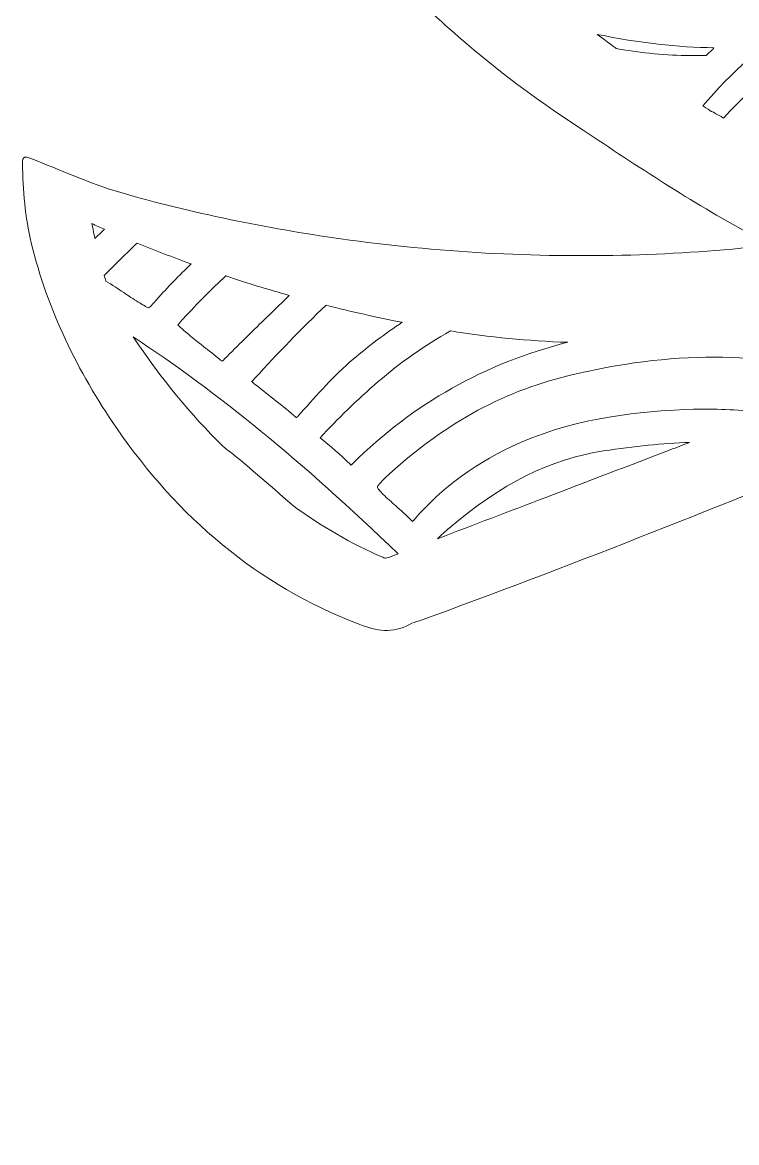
# Model space of a CAD drawing. Extents: x 86 to 1914, y -1775 to -226.
# Drawn here: x 86 to 465, y -1223 to -630 of the extents above; entities that cross this region are included whole.
import ezdxf

# ---------------------------------------------------------------- set-up
doc = ezdxf.new("R2010")
doc.units = 0
doc.header["$MEASUREMENT"] = 0
doc.layers.add('Layer 1', color=7, linetype='Continuous')

# ---------------------------------------------------------------- blocks, each defined once
blk = doc.blocks.new('block 3')
at = {"layer": 'Layer 1', "lineweight": 0}
for points, knots in [([(1909.17, -702.32), (1893.53, -708.4), (1878.2, -715.47), (1862.07, -720.2), (1823.68, -731.4), (1784.54, -739.2), (1744.98, -744.84), (1694.01, -752.11), (1642.77, -754.79), (1591.31, -753.43), (1567.38, -752.78), (1543.5, -751.06), (1519.7, -748.57), (1518.95, -748.5), (1518.23, -748.27), (1516.47, -747.89), (1521.31, -745.56), (1525.28, -743.84), (1529.07, -741.79), (1559.4, -725.46), (1587.96, -706.29), (1616.7, -687.4), (1637.98, -673.37), (1658.69, -658.5), (1678.04, -641.89), (1702.57, -620.8), (1726.08, -598.68), (1745.34, -572.43), (1771.85, -536.26), (1794.13, -497.98), (1805.01, -453.96), (1810.58, -431.4), (1812.48, -408.61), (1807.15, -385.71), (1799.99, -355.07), (1781.2, -333.42), (1754.39, -318.07), (1735.77, -307.39), (1715.33, -301.57), (1694.83, -296.02), (1639.25, -281.02), (1582.52, -273.01), (1525.26, -268.1), (1466.95, -263.11), (1408.48, -261.26), (1350.06, -258.65), (1310.62, -256.91), (1271.23, -254.46), (1231.92, -250.93), (1187.04, -246.9), (1142.64, -240.01), (1098.76, -229.77), (1097.38, -229.46), (1095.97, -229.28), (1094.55, -229.02), (1078.62, -226.14), (1069.68, -233.52), (1069.82, -249.66), (1069.91, -262.09), (1074.97, -273.1), (1080.67, -283.74), (1093.27, -307.24), (1112.11, -324.9), (1133.84, -339.73), (1161.19, -358.37), (1191.36, -371.14), (1222.31, -382.25), (1258.9, -395.4), (1296.14, -406.22), (1334.58, -412.44), (1357.87, -416.21), (1381.45, -418.28), (1404.53, -423.39), (1415.7, -425.87), (1426.68, -428.9), (1436.75, -434.56), (1456.38, -445.58), (1461.8, -464.49), (1451.07, -484.35), (1446.41, -492.94), (1439.97, -500.12), (1433.06, -506.94), (1394.64, -544.94), (1348.21, -569.06), (1297.15, -585.1), (1255.81, -598.08), (1213.48, -605.3), (1170.25, -608.18), (1144.02, -609.94), (1117.76, -611.25), (1091.51, -612.79), (1070.66, -614), (1049.77, -614.35), (1028.92, -615.67), (1019.27, -616.27), (1009.63, -616.49), (1000, -616.47), (990.37, -616.49), (980.73, -616.27), (971.08, -615.67), (950.23, -614.35), (929.34, -614), (908.49, -612.79), (882.24, -611.25), (855.98, -609.94), (829.75, -608.18), (786.52, -605.3), (744.19, -598.08), (702.85, -585.1), (651.79, -569.06), (605.36, -544.94), (566.94, -506.94), (560.03, -500.12), (553.59, -492.94), (548.93, -484.35), (538.2, -464.49), (543.62, -445.58), (563.25, -434.56), (573.32, -428.9), (584.3, -425.87), (595.47, -423.39), (618.55, -418.28), (642.13, -416.21), (665.42, -412.44), (703.86, -406.22), (741.1, -395.4), (777.69, -382.25), (808.64, -371.14), (838.81, -358.37), (866.15, -339.73), (887.89, -324.9), (906.73, -307.24), (919.33, -283.74), (925.03, -273.1), (930.09, -262.09), (930.18, -249.66), (930.32, -233.52), (921.38, -226.14), (905.45, -229.02), (904.03, -229.28), (902.62, -229.46), (901.24, -229.77), (857.36, -240.01), (812.96, -246.9), (768.08, -250.93), (728.77, -254.46), (689.38, -256.91), (649.94, -258.65), (591.52, -261.26), (533.05, -263.11), (474.74, -268.1), (417.48, -273.01), (360.75, -281.02), (305.17, -296.02), (284.67, -301.57), (264.23, -307.39), (245.61, -318.07), (218.8, -333.42), (200.01, -355.07), (192.85, -385.71), (187.52, -408.61), (189.42, -431.4), (194.99, -453.96), (205.87, -497.98), (228.15, -536.26), (254.66, -572.43), (273.92, -598.68), (297.43, -620.8), (321.96, -641.89), (341.31, -658.5), (362.02, -673.37), (383.3, -687.4), (412.04, -706.29), (440.6, -725.46), (470.93, -741.79), (474.72, -743.84), (478.69, -745.56), (483.53, -747.89), (481.77, -748.27), (481.05, -748.5), (480.3, -748.57), (456.5, -751.06), (432.62, -752.78), (408.69, -753.43), (357.23, -754.79), (305.99, -752.11), (255.02, -744.84), (215.46, -739.2), (176.32, -731.4), (137.93, -720.2), (121.79, -715.47), (106.47, -708.4), (90.83, -702.32), (87.69, -701.09), (86.4, -701.07), (86.48, -705.08), (86.69, -719.22), (87.8, -733.29), (91.12, -747.05), (99.71, -782.62), (115.58, -814.95), (136.23, -844.92), (168.79, -892.16), (210.55, -928.09), (264.67, -948.87), (273.9, -952.41), (282.4, -953.96), (291.34, -948.92), (292.97, -948.02), (294.91, -947.66), (296.69, -947), (374.62, -918.81), (451.55, -888.04), (528.24, -856.69), (532.23, -855.06), (533.25, -856.2), (534.44, -859.68), (539.3, -873.81), (542.84, -888.26), (545.3, -902.96), (551.58, -940.29), (550.69, -978.12), (552.97, -1015.72), (553.99, -1032.31), (554.86, -1048.99), (554.24, -1065.56), (553.75, -1078.11), (558.83, -1087.41), (565.88, -1096.91), (582.42, -1119.16), (599.1, -1141.37), (614.38, -1164.49), (643.83, -1209.07), (661.58, -1258.64), (673.71, -1310.35), (687.05, -1367.25), (691.77, -1425.16), (693.42, -1483.42), (694.18, -1510.5), (693.29, -1537.61), (694.51, -1564.72), (696.46, -1608.03), (712.64, -1644.19), (746.14, -1672.33), (776.75, -1698), (809.08, -1721.5), (840.23, -1746.5), (867.46, -1768.37), (898.86, -1775.17), (933.26, -1769.89), (950.95, -1767.19), (968.61, -1764.18), (986.51, -1762.87), (991.03, -1762.55), (995.52, -1762.4), (1000, -1762.4), (1004.48, -1762.4), (1008.97, -1762.55), (1013.49, -1762.87), (1031.39, -1764.18), (1049.05, -1767.19), (1066.74, -1769.89), (1101.14, -1775.17), (1132.54, -1768.37), (1159.77, -1746.5), (1190.92, -1721.5), (1223.25, -1698), (1253.86, -1672.33), (1287.36, -1644.19), (1303.53, -1608.03), (1305.49, -1564.72), (1306.71, -1537.61), (1305.82, -1510.5), (1306.58, -1483.42), (1308.23, -1425.16), (1312.95, -1367.25), (1326.29, -1310.35), (1338.42, -1258.64), (1356.17, -1209.07), (1385.62, -1164.49), (1400.9, -1141.37), (1417.58, -1119.16), (1434.12, -1096.91), (1441.17, -1087.41), (1446.25, -1078.11), (1445.76, -1065.56), (1445.14, -1048.99), (1446.01, -1032.31), (1447.03, -1015.72), (1449.31, -978.12), (1448.42, -940.29), (1454.7, -902.96), (1457.16, -888.26), (1460.7, -873.81), (1465.56, -859.68), (1466.75, -856.2), (1467.77, -855.06), (1471.76, -856.69), (1548.45, -888.04), (1625.38, -918.81), (1703.31, -947), (1705.09, -947.66), (1707.03, -948.02), (1708.66, -948.92), (1717.6, -953.96), (1726.1, -952.41), (1735.33, -948.87), (1789.45, -928.09), (1831.21, -892.16), (1863.77, -844.92), (1884.42, -814.95), (1900.29, -782.62), (1908.88, -747.05), (1912.2, -733.29), (1913.31, -719.22), (1913.52, -705.08), (1913.6, -701.07), (1912.31, -701.09), (1909.17, -702.32)], [0, 0, 0, 0, 1, 1, 1, 2, 2, 2, 3, 3, 3, 4, 4, 4, 5, 5, 5, 6, 6, 6, 7, 7, 7, 8, 8, 8, 9, 9, 9, 10, 10, 10, 11, 11, 11, 12, 12, 12, 13, 13, 13, 14, 14, 14, 15, 15, 15, 16, 16, 16, 17, 17, 17, 18, 18, 18, 19, 19, 19, 20, 20, 20, 21, 21, 21, 22, 22, 22, 23, 23, 23, 24, 24, 24, 25, 25, 25, 26, 26, 26, 27, 27, 27, 28, 28, 28, 29, 29, 29, 30, 30, 30, 31, 31, 31, 32, 32, 32, 33, 33, 33, 34, 34, 34, 35, 35, 35, 36, 36, 36, 37, 37, 37, 38, 38, 38, 39, 39, 39, 40, 40, 40, 41, 41, 41, 42, 42, 42, 43, 43, 43, 44, 44, 44, 45, 45, 45, 46, 46, 46, 47, 47, 47, 48, 48, 48, 49, 49, 49, 50, 50, 50, 51, 51, 51, 52, 52, 52, 53, 53, 53, 54, 54, 54, 55, 55, 55, 56, 56, 56, 57, 57, 57, 58, 58, 58, 59, 59, 59, 60, 60, 60, 61, 61, 61, 62, 62, 62, 63, 63, 63, 64, 64, 64, 65, 65, 65, 66, 66, 66, 67, 67, 67, 68, 68, 68, 69, 69, 69, 70, 70, 70, 71, 71, 71, 72, 72, 72, 73, 73, 73, 74, 74, 74, 75, 75, 75, 76, 76, 76, 77, 77, 77, 78, 78, 78, 79, 79, 79, 80, 80, 80, 81, 81, 81, 82, 82, 82, 83, 83, 83, 84, 84, 84, 85, 85, 85, 86, 86, 86, 87, 87, 87, 88, 88, 88, 89, 89, 89, 90, 90, 90, 91, 91, 91, 92, 92, 92, 93, 93, 93, 94, 94, 94, 95, 95, 95, 96, 96, 96, 97, 97, 97, 98, 98, 98, 99, 99, 99, 100, 100, 100, 101, 101, 101, 102, 102, 102, 103, 103, 103, 104, 104, 104, 105, 105, 105, 106, 106, 106, 106]), ([(452.33, -677.9), (452.07, -677.75), (451.8, -677.63), (451.51, -677.52), (451.51, -677.52), (451.24, -677.41), (451.24, -677.41), (450.48, -676.92), (448.9, -675.92), (446.76, -674.53), (476.8, -638.86), (516.24, -613.48), (564.11, -599.05), (579.94, -594.28), (596.78, -593.23), (612.73, -592.66), (617.58, -595.27), (622.24, -597.5), (626.97, -599.5), (628.36, -600.08), (629.81, -600.68), (631.37, -601.28), (629.81, -601.46), (628.24, -601.62), (626.68, -601.8), (619.33, -602.6), (611.76, -603.43), (604.29, -604.67), (543, -614.77), (495.04, -639.73), (457.77, -680.98), (455.95, -679.95), (454.16, -678.91), (452.33, -677.9)], [0, 0, 0, 0, 1, 1, 1, 2, 2, 2, 3, 3, 3, 4, 4, 4, 5, 5, 5, 6, 6, 6, 7, 7, 7, 8, 8, 8, 9, 9, 9, 10, 10, 10, 11, 11, 11, 11]), ([(452.65, -643.72), (451.26, -645.14), (449.86, -646.51), (448.5, -647.87), (448.45, -647.86), (448.39, -647.86), (448.34, -647.86), (447.76, -647.8), (447.2, -647.76), (446.65, -647.76), (446.65, -647.76), (446.25, -647.76), (446.25, -647.76), (444.19, -647.84), (442.12, -647.87), (440.05, -647.87), (427.54, -647.87), (414.72, -646.64), (400.89, -644.12), (400.89, -644.12), (391.37, -637.14), (390.74, -636.67), (413.29, -641.24), (433.62, -643.56), (452.65, -643.72)], [0, 0, 0, 0, 1, 1, 1, 2, 2, 2, 3, 3, 3, 4, 4, 4, 5, 5, 5, 6, 6, 6, 7, 7, 7, 8, 8, 8, 8]), ([(123.21, -736.83), (125.35, -737.79), (127.54, -738.75), (129.88, -739.78), (129.65, -740.02), (129.39, -740.25), (129.16, -740.49), (127.71, -741.87), (126.26, -743.24), (124.79, -744.62), (124.66, -744.04), (124.55, -743.46), (124.42, -742.86), (124.03, -740.87), (123.63, -738.87), (123.21, -736.83)], [0, 0, 0, 0, 1, 1, 1, 2, 2, 2, 3, 3, 3, 4, 4, 4, 5, 5, 5, 5]), ([(129.95, -764.06), (135.7, -758.18), (141.49, -752.49), (147.14, -747.11), (156.52, -750.95), (166.11, -754.65), (175.77, -758.15), (169.46, -764.17), (163.37, -770.49), (157.57, -777), (156.3, -778.44), (154.27, -780.72), (153.27, -781.45), (152.2, -781.05), (149.86, -779.61), (147.76, -778.33), (145.2, -776.75), (142.61, -775.01), (140.13, -773.34), (137.06, -771.29), (133.91, -769.19), (130.64, -767.25), (130.33, -766.29), (130.03, -765.31), (129.72, -764.31), (129.79, -764.22), (129.88, -764.15), (129.95, -764.06)], [0, 0, 0, 0, 1, 1, 1, 2, 2, 2, 3, 3, 3, 4, 4, 4, 5, 5, 5, 6, 6, 6, 7, 7, 7, 8, 8, 8, 9, 9, 9, 9]), ([(227.65, -774.81), (226.7, -775.73), (225.76, -776.66), (224.82, -777.6), (221.43, -780.92), (218.05, -784.24), (214.66, -787.54), (207.7, -794.34), (200.48, -801.37), (193.52, -808.44), (192.85, -809.13), (192.42, -809.44), (192.2, -809.55), (192, -809.46), (191.6, -809.24), (190.97, -808.72), (188.12, -806.34), (185.18, -804.04), (182.34, -801.81), (178.78, -799.03), (175.12, -796.17), (171.71, -793.21), (170.82, -792.45), (169.53, -791.33), (168.68, -790.49), (169.48, -789.5), (170.75, -788.1), (171.62, -787.16), (179.22, -778.85), (186.61, -771.42), (194.12, -764.53), (205.09, -768.19), (216.33, -771.62), (227.65, -774.81)], [0, 0, 0, 0, 1, 1, 1, 2, 2, 2, 3, 3, 3, 4, 4, 4, 5, 5, 5, 6, 6, 6, 7, 7, 7, 8, 8, 8, 9, 9, 9, 10, 10, 10, 11, 11, 11, 11]), ([(287.53, -789.06), (278.63, -794.95), (269.95, -801.48), (261.59, -808.59), (251.38, -817.27), (242.49, -827.3), (233.9, -837), (233.9, -837), (232.09, -839.03), (232.09, -839.03), (231.91, -839.27), (231.72, -839.43), (231.58, -839.59), (231.54, -839.56), (231.49, -839.5), (231.43, -839.47), (224.53, -833.52), (217.26, -827.86), (210.24, -822.37), (210.24, -822.37), (207.83, -820.48), (207.79, -820.46), (207.85, -820.39), (209.62, -818.49), (209.62, -818.49), (221.68, -805.56), (234.14, -792.22), (247.26, -780.03), (260.55, -783.39), (274.04, -786.41), (287.53, -789.06)], [0, 0, 0, 0, 1, 1, 1, 2, 2, 2, 3, 3, 3, 4, 4, 4, 5, 5, 5, 6, 6, 6, 7, 7, 7, 8, 8, 8, 9, 9, 9, 10, 10, 10, 10]), ([(375.23, -799.63), (331.28, -810.69), (293.64, -831.96), (261.33, -863.8), (260.97, -864.16), (260.68, -864.41), (260.46, -864.6), (260.34, -864.49), (260.19, -864.34), (260.01, -864.18), (254.9, -859.17), (249.38, -854.59), (244.04, -850.13), (262.4, -830.74), (284.9, -809.1), (313.17, -793.65), (333.51, -796.91), (354.31, -798.91), (375.23, -799.63)], [0, 0, 0, 0, 1, 1, 1, 2, 2, 2, 3, 3, 3, 4, 4, 4, 5, 5, 5, 6, 6, 6, 6]), ([(278.79, -913.84), (278.52, -913.84), (278.07, -913.8), (277.2, -913.42), (260.54, -906.17), (244.78, -897.05), (229.01, -885.56), (217.15, -874.86), (204.91, -864.45), (192.63, -854.62), (175.52, -837.91), (159.92, -818.94), (145.08, -796.77), (189.68, -825.94), (234.54, -862.66), (285.34, -911.57), (285.34, -911.57), (280.28, -913.51), (280.28, -913.51), (279.68, -913.73), (279.21, -913.84), (278.79, -913.84)], [0, 0, 0, 0, 1, 1, 1, 2, 2, 2, 3, 3, 3, 4, 4, 4, 5, 5, 5, 6, 6, 6, 7, 7, 7, 7]), ([(521.72, -821.01), (507.68, -826.36), (493.65, -831.78), (480.43, -836.89), (469.21, -835.6), (457.42, -834.97), (445.38, -834.97), (444.24, -834.97), (443.1, -834.97), (441.79, -834.99), (415.81, -835.97), (381.94, -838.85), (350.27, -852.7), (327.37, -862.71), (308.37, -876.49), (293.79, -893.68), (293.5, -894), (293.28, -894.26), (293.08, -894.46), (292.95, -894.35), (292.83, -894.22), (292.66, -894.06), (289.94, -891.27), (287.04, -888.73), (284.23, -886.26), (281.86, -884.2), (279.63, -882.24), (277.51, -880.15), (274.6, -877.32), (274.37, -876.33), (274.37, -876.29), (274.39, -876.11), (274.73, -874.99), (278.2, -871.74), (308.04, -843.76), (339.81, -825.98), (375.31, -817.38), (402.85, -810.69), (428.25, -807.45), (452.98, -807.45), (476.57, -807.45), (499.6, -810.56), (521.48, -816.69), (521.66, -817.93), (521.86, -819.18), (522.06, -820.41), (522.1, -820.57), (522.11, -820.72), (522.13, -820.85), (522.01, -820.88), (521.88, -820.94), (521.72, -821.01)], [0, 0, 0, 0, 1, 1, 1, 2, 2, 2, 3, 3, 3, 4, 4, 4, 5, 5, 5, 6, 6, 6, 7, 7, 7, 8, 8, 8, 9, 9, 9, 10, 10, 10, 11, 11, 11, 12, 12, 12, 13, 13, 13, 14, 14, 14, 15, 15, 15, 16, 16, 16, 17, 17, 17, 17]), ([(363.63, -881.69), (344.52, -888.98), (325.39, -896.27), (306.28, -903.58), (308, -901.8), (310.72, -899.46), (312.45, -897.99), (340, -874.39), (365.99, -861.39), (394.2, -857.09), (410.5, -854.61), (425.49, -853.14), (439.71, -852.63), (436.3, -853.93), (432.87, -855.26), (429.46, -856.56), (407.53, -864.96), (385.59, -873.32), (363.63, -881.69)], [0, 0, 0, 0, 1, 1, 1, 2, 2, 2, 3, 3, 3, 4, 4, 4, 5, 5, 5, 6, 6, 6, 6])]:
    blk.add_open_spline(points, degree=3, knots=knots, dxfattribs=at)
blk = doc.blocks.new('block 2')
at = {"layer": 'Layer 1'}
blk.add_blockref('block 3', (0, 0), dxfattribs=at)

msp = doc.modelspace()

# ---------------------------------------------------------------- block references
at = {"layer": 'Layer 1'}
msp.add_blockref('block 2', (0, 0), dxfattribs=at)

doc.saveas('drawing.dxf')
